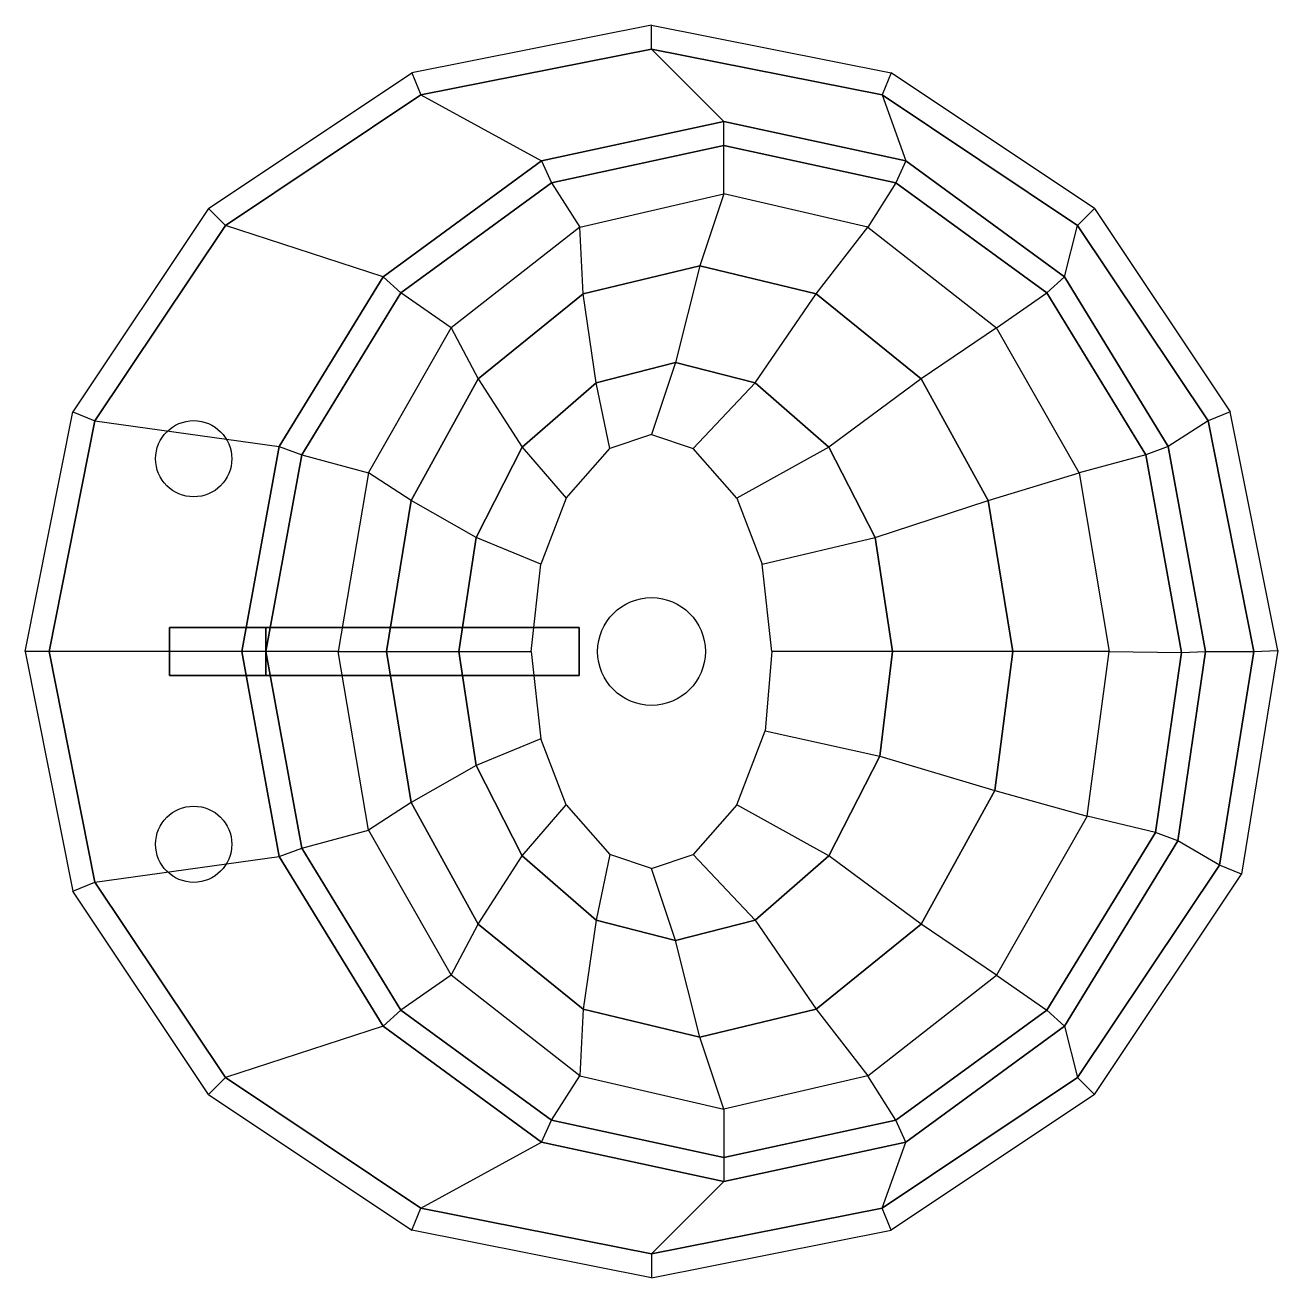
# Model space of a CAD drawing. Extents: x -364 to 364, y -364 to 364.
import ezdxf

# ---------------------------------------------------------------- set-up
doc = ezdxf.new("R2010")
doc.units = 0
doc.header["$MEASUREMENT"] = 0
doc.layers.add('3D', color=4, linetype='CONTINUOUS')

msp = doc.modelspace()

# ---------------------------------------------------------------- linework, layer by layer
at = {"layer": '3D'}
for centre, radius in [((-266, 112, 700), 22.14), ((0, 0), 31.3), ((-266, -112, 700), 22.14)]:
    msp.add_circle(centre, radius, dxfattribs=at)
at = {"layer": '3D', "linetype": 'CONTINUOUS'}
for points in [[(0, 350, 700), (0, 364, 693), (-139.3, 336.29, 693), (-133.94, 323.36, 700)], [(139.3, 336.29, 693), (133.94, 323.36, 700), (0, 350, 700), (0, 364, 693)], [(42, 308, 700), (0, 350, 700), (-133.94, 323.36, 700), (-63.82, 285.03, 700)], [(133.94, 323.36, 700), (147.82, 285.03, 700), (42, 308, 700), (0, 350, 700)], [(-139.3, 336.29, 693), (-133.94, 323.36, 700), (-247.49, 247.49, 700), (-257.39, 257.39, 693)], [(247.49, 247.49, 700), (257.39, 257.39, 693), (139.3, 336.29, 693), (133.94, 323.36, 700)], [(-133.94, 323.36, 700), (-63.82, 285.03, 700), (-155.99, 217.79, 700), (-247.49, 247.49, 700)], [(239.99, 217.79, 700), (247.49, 247.49, 700), (133.94, 323.36, 700), (147.82, 285.03, 700)], [(42, 294, 693), (42, 308, 700), (-63.82, 285.03, 700), (-58.01, 272.29, 693)], [(147.82, 285.03, 700), (142.01, 272.29, 693), (42, 294, 693), (42, 308, 700)], [(42, 266, 413), (42, 294, 693), (-58.01, 272.29, 693), (-41.72, 246.52, 413)], [(142.01, 272.29, 693), (125.72, 246.52, 413), (42, 266, 413), (42, 294, 693)], [(-63.82, 285.03, 700), (-58.01, 272.29, 693), (-145.63, 208.37, 693), (-155.99, 217.79, 700)], [(229.63, 208.37, 693), (239.99, 217.79, 700), (147.82, 285.03, 700), (142.01, 272.29, 693)], [(-58.01, 272.29, 693), (-41.72, 246.52, 413), (-116.39, 188.09, 413), (-145.63, 208.37, 693)], [(200.39, 188.09, 413), (229.63, 208.37, 693), (142.01, 272.29, 693), (125.72, 246.52, 413)], [(42, 266, 413), (28, 224, 238), (-39.65, 207.75, 238), (-41.72, 246.52, 413)], [(95.65, 207.75, 238), (125.72, 246.52, 413), (42, 266, 413), (28, 224, 238)], [(-247.49, 247.49, 700), (-257.39, 257.39, 693), (-336.29, 139.3, 693), (-323.36, 133.94, 700)], [(336.29, 139.3, 693), (323.36, 133.94, 700), (247.49, 247.49, 700), (257.39, 257.39, 693)], [(-155.99, 217.79, 700), (-247.49, 247.49, 700), (-323.36, 133.94, 700), (-216.3, 119.19, 700)], [(-39.65, 207.75, 238), (-41.72, 246.52, 413), (-116.39, 188.09, 413), (-100.69, 158.39, 238)], [(200.39, 188.09, 413), (156.69, 158.39, 238), (95.65, 207.75, 238), (125.72, 246.52, 413)], [(323.36, 133.94, 700), (300.3, 119.19, 700), (239.99, 217.79, 700), (247.49, 247.49, 700)], [(28, 224, 238), (14, 168, 63), (-32.23, 156.08, 63), (-39.65, 207.75, 238)], [(60.23, 156.08, 63), (95.65, 207.75, 238), (28, 224, 238), (14, 168, 63)], [(-145.63, 208.37, 693), (-155.99, 217.79, 700), (-216.3, 119.19, 700), (-203.2, 114.26, 693)], [(300.3, 119.19, 700), (287.2, 114.26, 693), (229.63, 208.37, 693), (239.99, 217.79, 700)], [(-116.39, 188.09, 413), (-145.63, 208.37, 693), (-203.2, 114.26, 693), (-164.42, 103.77, 413)], [(-32.23, 156.08, 63), (-39.65, 207.75, 238), (-100.69, 158.39, 238), (-75.1, 118.79, 63)], [(156.69, 158.39, 238), (103.1, 118.79, 63), (60.23, 156.08, 63), (95.65, 207.75, 238)], [(287.2, 114.26, 693), (248.42, 103.77, 413), (200.39, 188.09, 413), (229.63, 208.37, 693)], [(-116.39, 188.09, 413), (-100.69, 158.39, 238), (-139.64, 87.69, 238), (-164.42, 103.77, 413)], [(195.64, 87.69, 238), (248.42, 103.77, 413), (200.39, 188.09, 413), (156.69, 158.39, 238)], [(14, 168, 63), (0, 126, -7), (-24.26, 117.95, -7), (-32.23, 156.08, 63)], [(24.26, 117.95, -7), (60.23, 156.08, 63), (14, 168, 63), (0, 126, -7)], [(-100.69, 158.39, 238), (-75.1, 118.79, 63), (-101.95, 66.24, 63), (-139.64, 87.69, 238)], [(-24.26, 117.95, -7), (-32.23, 156.08, 63), (-75.1, 118.79, 63), (-49.5, 89.1, -7)], [(103.1, 118.79, 63), (49.5, 89.1, -7), (24.26, 117.95, -7), (60.23, 156.08, 63)], [(129.95, 66.24, 63), (195.64, 87.69, 238), (156.69, 158.39, 238), (103.1, 118.79, 63)], [(-336.29, 139.3, 693), (-323.36, 133.94, 700), (-350, 0, 700), (-364, 0, 693)], [(350, 0, 700), (364, 0.51, 693), (336.29, 139.3, 693), (323.36, 133.94, 700)], [(-323.36, 133.94, 700), (-216.3, 119.19, 700), (-238, 0, 700), (-350, 0, 700)], [(322, 0, 700), (350, 0, 700), (323.36, 133.94, 700), (300.3, 119.19, 700)], [(-216.3, 119.19, 700), (-203.2, 114.26, 693), (-224, 0, 693), (-238, 0, 700)], [(-75.1, 118.79, 63), (-49.5, 89.1, -7), (-64.24, 50.7, -7), (-101.95, 66.24, 63)], [(64.24, 50.7, -7), (129.95, 66.24, 63), (103.1, 118.79, 63), (49.5, 89.1, -7)], [(308, -0.49, 693), (322, 0, 700), (300.3, 119.19, 700), (287.2, 114.26, 693)], [(-203.2, 114.26, 693), (-164.42, 103.77, 413), (-182, 0, 413), (-224, 0, 693)], [(266, 0, 413), (308, -0.49, 693), (287.2, 114.26, 693), (248.42, 103.77, 413)], [(-139.64, 87.69, 238), (-164.42, 103.77, 413), (-182, 0, 413), (-154, 0, 238)], [(266, 0, 413), (210, 0, 238), (195.64, 87.69, 238), (248.42, 103.77, 413)], [(-101.95, 66.24, 63), (-139.64, 87.69, 238), (-154, 0, 238), (-112, 0, 63)], [(210, 0, 238), (140, 0, 63), (129.95, 66.24, 63), (195.64, 87.69, 238)], [(-64.24, 50.7, -7), (-101.95, 66.24, 63), (-112, 0, 63), (-70, 0, -7)], [(140, 0, 63), (70, 0, -7), (64.24, 50.7, -7), (129.95, 66.24, 63)], [(-280, 14, 700), (-224, 14, 700), (-224, 14, 798), (-280, 14, 763)], [(-280, -14, 700), (-280, 14, 700), (-280, 14, 763), (-280, -14, 763)], [(-280, 14, 763), (-42, 14, 917), (-42, 14, 959), (-280, 14, 805)], [(-280, 14, 763), (-280, -14, 763), (-280, -14, 805), (-280, 14, 805)], [(-280, 14, 805), (-280, -14, 805), (-42, -14, 959), (-42, 14, 959)], [(-224, -14, 700), (-224, 14, 700), (-224, 14, 798), (-224, -14, 798)], [(-42, -14, 959), (-42, 14, 959), (-42, 14, 917), (-42, -14, 917)], [(-350, 0, 700), (-364, 0, 693), (-336.29, -139.3, 693), (-323.36, -133.94, 700)], [(-238, 0, 700), (-350, 0, 700), (-323.36, -133.94, 700), (-216.3, -119.19, 700)], [(-224, 0, 693), (-238, 0, 700), (-216.3, -119.19, 700), (-203.2, -114.26, 693)], [(-182, 0, 413), (-224, 0, 693), (-203.2, -114.26, 693), (-164.42, -103.77, 413)], [(-182, 0, 413), (-154, 0, 238), (-139.64, -87.69, 238), (-164.42, -103.77, 413)], [(-154, 0, 238), (-112, 0, 63), (-101.95, -66.24, 63), (-139.64, -87.69, 238)], [(-112, 0, 63), (-70, 0, -7), (-64.24, -50.7, -7), (-101.95, -66.24, 63)], [(66.01, -46.1, -7), (132.72, -60.81, 63), (140, 0, 63), (70, 0, -7)], [(132.72, -60.81, 63), (199.48, -80.71, 238), (210, 0, 238), (140, 0, 63)], [(199.48, -80.71, 238), (253.06, -95.62, 413), (266, 0, 413), (210, 0, 238)], [(292.76, -105.16, 693), (253.06, -95.62, 413), (266, 0, 413), (308, -0.49, 693)], [(305.87, -110.1, 700), (292.76, -105.16, 693), (308, -0.49, 693), (322, 0, 700)], [(329.95, -124.07, 700), (305.87, -110.1, 700), (322, 0, 700), (350, 0, 700)], [(342.89, -129.43, 693), (329.95, -124.07, 700), (350, 0, 700), (364, 0.51, 693)], [(-280, -14, 700), (-224, -14, 700), (-224, -14, 798), (-280, -14, 763)], [(-280, -14, 763), (-42, -14, 917), (-42, -14, 959), (-280, -14, 805)], [(-64.24, -50.7, -7), (-101.95, -66.24, 63), (-75.1, -118.79, 63), (-49.5, -89.1, -7)], [(103.1, -118.79, 63), (49.5, -89.1, -7), (66.01, -46.1, -7), (132.72, -60.81, 63)], [(156.69, -158.39, 238), (103.1, -118.79, 63), (132.72, -60.81, 63), (199.48, -80.71, 238)], [(-101.95, -66.24, 63), (-139.64, -87.69, 238), (-100.69, -158.39, 238), (-75.1, -118.79, 63)], [(200.39, -188.09, 413), (156.69, -158.39, 238), (199.48, -80.71, 238), (253.06, -95.62, 413)], [(-139.64, -87.69, 238), (-164.42, -103.77, 413), (-116.39, -188.09, 413), (-100.69, -158.39, 238)], [(-75.1, -118.79, 63), (-49.5, -89.1, -7), (-24.26, -117.95, -7), (-32.23, -156.08, 63)], [(24.26, -117.95, -7), (60.23, -156.08, 63), (103.1, -118.79, 63), (49.5, -89.1, -7)], [(200.39, -188.09, 413), (229.63, -208.37, 693), (292.76, -105.16, 693), (253.06, -95.62, 413)], [(-203.2, -114.26, 693), (-164.42, -103.77, 413), (-116.39, -188.09, 413), (-145.63, -208.37, 693)], [(229.63, -208.37, 693), (239.99, -217.79, 700), (305.87, -110.1, 700), (292.76, -105.16, 693)], [(-216.3, -119.19, 700), (-203.2, -114.26, 693), (-145.63, -208.37, 693), (-155.99, -217.79, 700)], [(239.99, -217.79, 700), (247.49, -247.49, 700), (329.95, -124.07, 700), (305.87, -110.1, 700)], [(-323.36, -133.94, 700), (-216.3, -119.19, 700), (-155.99, -217.79, 700), (-247.49, -247.49, 700)], [(-100.69, -158.39, 238), (-75.1, -118.79, 63), (-32.23, -156.08, 63), (-39.65, -207.75, 238)], [(-24.26, -117.95, -7), (-32.23, -156.08, 63), (14, -168, 63), (0, -126, -7)], [(14, -168, 63), (0, -126, -7), (24.26, -117.95, -7), (60.23, -156.08, 63)], [(60.23, -156.08, 63), (95.65, -207.75, 238), (156.69, -158.39, 238), (103.1, -118.79, 63)], [(247.49, -247.49, 700), (257.39, -257.39, 693), (342.89, -129.43, 693), (329.95, -124.07, 700)], [(-336.29, -139.3, 693), (-323.36, -133.94, 700), (-247.49, -247.49, 700), (-257.39, -257.39, 693)], [(-116.39, -188.09, 413), (-100.69, -158.39, 238), (-39.65, -207.75, 238), (-41.72, -246.52, 413)], [(-32.23, -156.08, 63), (-39.65, -207.75, 238), (28, -224, 238), (14, -168, 63)], [(28, -224, 238), (14, -168, 63), (60.23, -156.08, 63), (95.65, -207.75, 238)], [(95.65, -207.75, 238), (125.72, -246.52, 413), (200.39, -188.09, 413), (156.69, -158.39, 238)], [(-116.39, -188.09, 413), (-145.63, -208.37, 693), (-58.01, -272.29, 693), (-41.72, -246.52, 413)], [(142.01, -272.29, 693), (125.72, -246.52, 413), (200.39, -188.09, 413), (229.63, -208.37, 693)], [(-145.63, -208.37, 693), (-155.99, -217.79, 700), (-63.82, -285.03, 700), (-58.01, -272.29, 693)], [(-39.65, -207.75, 238), (-41.72, -246.52, 413), (42, -266, 413), (28, -224, 238)], [(42, -266, 413), (28, -224, 238), (95.65, -207.75, 238), (125.72, -246.52, 413)], [(147.82, -285.03, 700), (142.01, -272.29, 693), (229.63, -208.37, 693), (239.99, -217.79, 700)], [(-155.99, -217.79, 700), (-247.49, -247.49, 700), (-133.94, -323.36, 700), (-63.82, -285.03, 700)], [(133.94, -323.36, 700), (147.82, -285.03, 700), (239.99, -217.79, 700), (247.49, -247.49, 700)], [(-247.49, -247.49, 700), (-257.39, -257.39, 693), (-139.3, -336.29, 693), (-133.94, -323.36, 700)], [(-58.01, -272.29, 693), (-41.72, -246.52, 413), (42, -266, 413), (42, -294, 693)], [(42, -266, 413), (42, -294, 693), (142.01, -272.29, 693), (125.72, -246.52, 413)], [(139.3, -336.29, 693), (133.94, -323.36, 700), (247.49, -247.49, 700), (257.39, -257.39, 693)], [(-63.82, -285.03, 700), (-58.01, -272.29, 693), (42, -294, 693), (42, -308, 700)], [(42, -294, 693), (42, -308, 700), (147.82, -285.03, 700), (142.01, -272.29, 693)], [(-133.94, -323.36, 700), (-63.82, -285.03, 700), (42, -308, 700), (0, -350, 700)], [(42, -308, 700), (0, -350, 700), (133.94, -323.36, 700), (147.82, -285.03, 700)], [(-139.3, -336.29, 693), (-133.94, -323.36, 700), (0, -350, 700), (0, -364, 693)], [(0, -350, 700), (0, -364, 693), (139.3, -336.29, 693), (133.94, -323.36, 700)]]:
    msp.add_3dface(points, dxfattribs=at)

doc.saveas('drawing.dxf')
